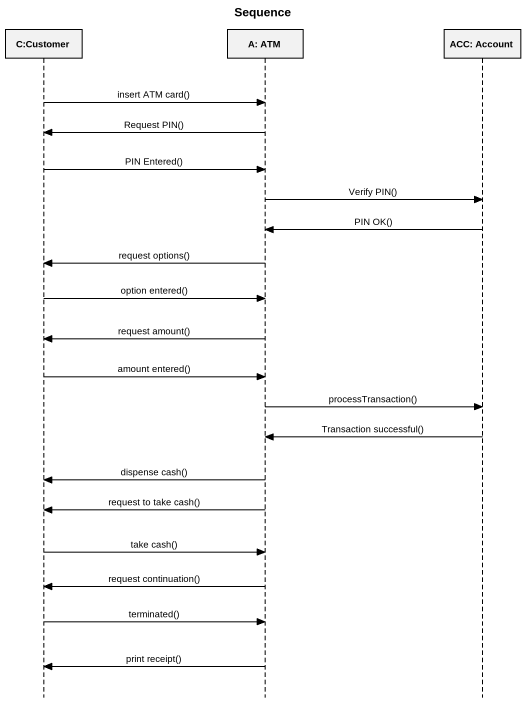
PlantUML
@startuml
title Sequence
hide footbox
participant "C:Customer" as C_Customer
participant "A: ATM" as A_ATM
participant "ACC: Account" as ACC_Account

C_Customer -> A_ATM : insert ATM card()
A_ATM -> C_Customer : Request PIN()
C_Customer -> A_ATM : PIN Entered()
A_ATM -> ACC_Account : Verify PIN()
ACC_Account -> A_ATM : PIN OK()
A_ATM -> C_Customer : request options()
C_Customer -> A_ATM : option entered()
A_ATM -> C_Customer : request amount()
C_Customer -> A_ATM : amount entered()
A_ATM -> ACC_Account : processTransaction()
ACC_Account -> A_ATM : Transaction successful()
A_ATM -> C_Customer : dispense cash()
A_ATM -> C_Customer : request to take cash()
C_Customer -> A_ATM : take cash()
A_ATM -> C_Customer : request continuation()
C_Customer -> A_ATM : terminated()
A_ATM -> C_Customer : print receipt()
@enduml
